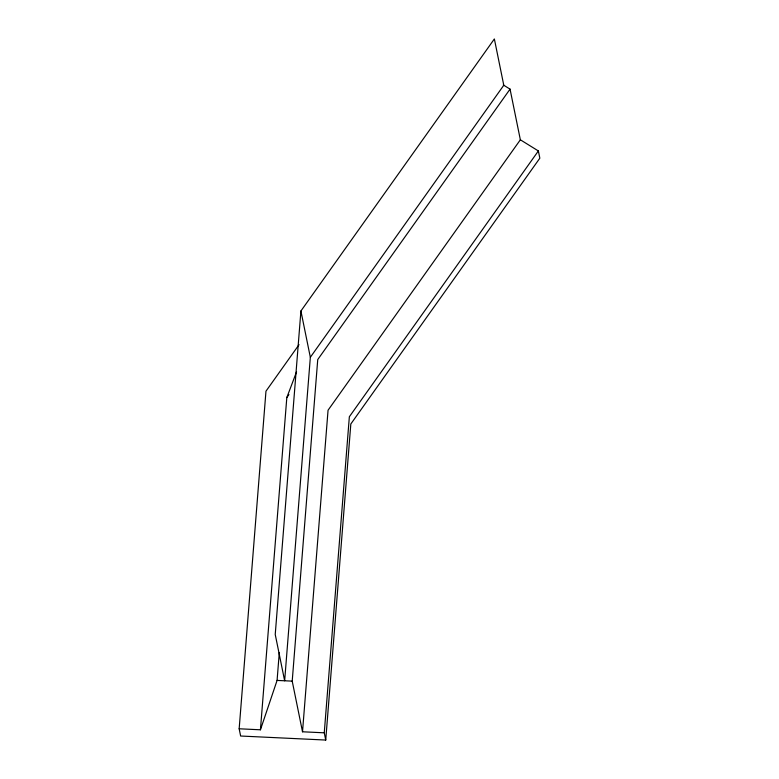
<?xml version="1.0" encoding="UTF-8"?>
<svg xmlns="http://www.w3.org/2000/svg" width="779" height="779" viewBox="0 0 779 779"><rect width="100%" height="100%" fill="white"/><g stroke="black" fill="none" stroke-linecap="round" stroke-linejoin="round"><path stroke-width="1.17" d="M503.302 84.96L510.05 89.137L520.353 139.792L538.367 150.951L539.837 158.186L350.823 423.99L325.729 740.05L240.633 736.019L239.163 728.784L265.97 391.185L299.029 344.688M239.163 728.784L260.429 729.796L286.818 397.572L296.565 371.817M300.918 310.987L275.23 634.466L284.647 680.778L310.334 357.298L300.918 310.987L494.363 38.95L503.789 85.262L310.334 357.298M260.429 729.796L277.081 680.418L279.291 652.598M325.729 740.05L324.259 732.815L302.515 731.783L292.213 681.138L317.744 359.567L510.05 89.137M302.515 731.783L328.056 410.221L520.353 139.792M324.259 732.815L349.352 416.755L538.367 150.951M286.818 397.572L288.931 394.602M277.081 680.418L292.213 681.138"/></g></svg>
